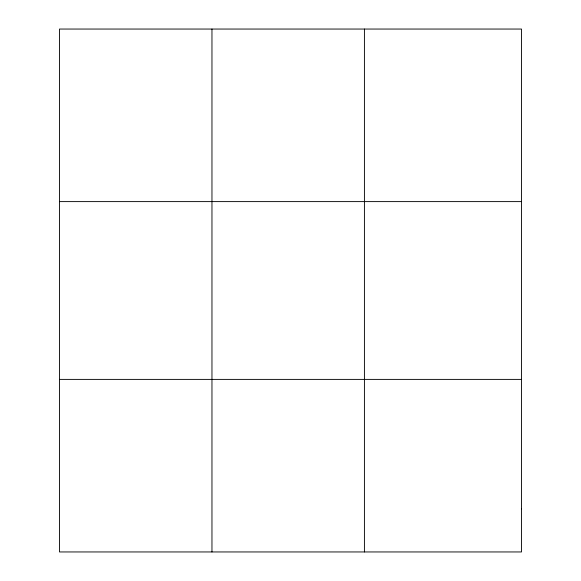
<?xml version="1.0" encoding="UTF-8"?>
<svg xmlns="http://www.w3.org/2000/svg" width="581" height="581" viewBox="0 0 581 581"><rect width="100%" height="100%" fill="white"/><g stroke="black" fill="none" stroke-linecap="round" stroke-linejoin="round"><path stroke-width="0.87" d="M211.963 29.05L211.963 551.95M364.418 29.05L364.418 551.95M59.502 201.607L521.498 201.607M59.502 379.393L521.498 379.393M521.498 508.811L521.498 551.95L59.502 551.95L59.502 29.05L521.498 29.05L521.498 508.811"/></g></svg>
